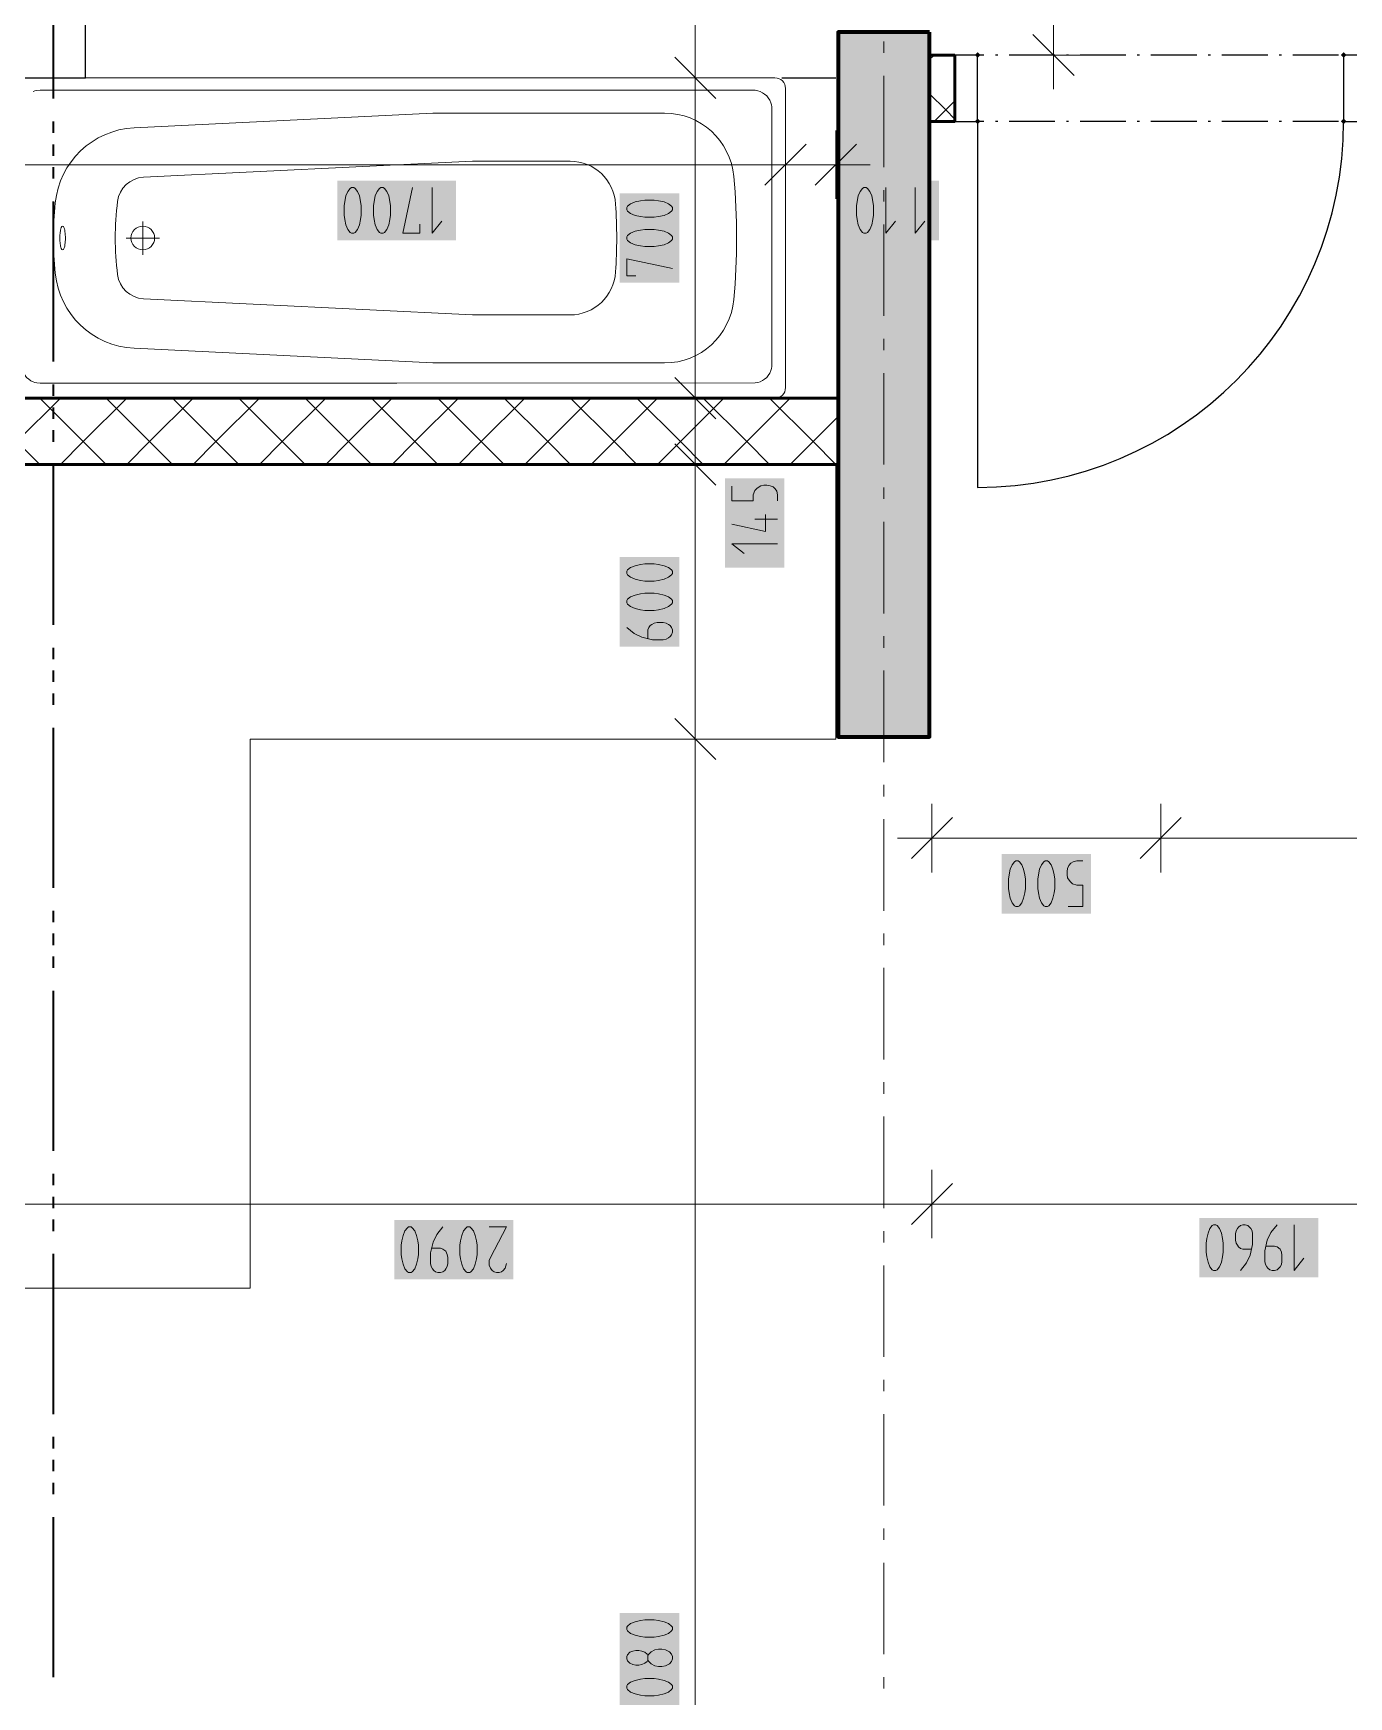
# Model space of a CAD drawing. Header units: millimetres. Extents: x 0 to 594, y 0 to 420.
# Drawn here: x 448.8 to 475.14, y 163.61 to 196.91 of the extents above; entities that cross this region are included whole.
import ezdxf

# ---------------------------------------------------------------- set-up
doc = ezdxf.new("R2010")
doc.units = ezdxf.units.MM
doc.header["$LTSCALE"] = 8
for name, color, linetype in [('PDF_Dvere', 7, 'Continuous'), ('PDF_Instalacni prizdivka do 1m', 7, 'Continuous'), ('PDF_Koty delkove', 7, 'Continuous'), ('PDF_Kuchyne', 7, 'Continuous'), ('PDF_Osy hlavni', 7, 'Continuous'), ('PDF_Pozarni useky', 7, 'Continuous'), ('PDF_Pricky zdene', 7, 'Continuous'), ('PDF_Sanita', 7, 'Continuous'), ('PDF_Steny obvodove nosne', 7, 'Continuous')]:
    doc.layers.add(name, color=color, linetype=linetype)

msp = doc.modelspace()

# ---------------------------------------------------------------- hatches: boundary and pattern name
at = {"layer": 'PDF_Steny obvodove nosne', "true_color": 0xc0c0c0, "transparency": 33554559}
h = msp.add_hatch(color=9, dxfattribs=at)
h.paths.add_polyline_path([(464.915, 222.437), (464.915, 204.257), (466.747, 204.257), (466.747, 216.576), (466.746, 216.576), (466.746, 218.407), (466.747, 218.407), (466.747, 222.437)], flags=0)
h.paths.add_polyline_path([(464.915, 196.93), (464.915, 182.826), (466.747, 182.826), (466.747, 196.93)], flags=0)

# ---------------------------------------------------------------- linework, layer by layer
at = {"layer": 'PDF_Dvere', "lineweight": 25}
for points in [[(467.708, 196.472), (467.25, 196.472), (467.25, 195.144), (467.708, 195.144)], [(475.493, 196.472), (475.035, 196.472), (475.035, 195.144), (475.493, 195.144)]]:
    msp.add_lwpolyline(points, close=True, dxfattribs=at)
for points in [[(467.835, 196.472), (467.708, 196.472)], [(468.11, 196.472), (468.064, 196.472)], [(469.255, 196.472), (468.339, 196.472)], [(469.53, 196.472), (469.484, 196.472)], [(470.674, 196.472), (469.759, 196.472)], [(470.949, 196.472), (470.903, 196.472)], [(472.094, 196.472), (471.178, 196.472)], [(472.369, 196.472), (472.323, 196.472)], [(473.514, 196.472), (472.598, 196.472)], [(473.788, 196.472), (473.743, 196.472)], [(474.933, 196.472), (474.017, 196.472)], [(468.11, 195.144), (468.064, 195.144)], [(469.255, 195.144), (468.339, 195.144)], [(469.53, 195.144), (469.484, 195.144)], [(470.674, 195.144), (469.759, 195.144)], [(470.949, 195.144), (470.903, 195.144)], [(472.094, 195.144), (471.178, 195.144)], [(472.369, 195.144), (472.323, 195.144)], [(473.514, 195.144), (472.598, 195.144)], [(473.788, 195.144), (473.743, 195.144)], [(474.933, 195.144), (474.017, 195.144)]]:
    msp.add_lwpolyline(points, dxfattribs=at)
msp.add_lwpolyline([(467.835, 195.144), (467.708, 195.144), (467.708, 187.817, 0.414213), (475.035, 195.144)], format="xyb", dxfattribs=at)
at = {"layer": 'PDF_Dvere', "lineweight": 25, "transparency": 33554559}
for points in [[(467.765, 196.472), (467.708, 196.415), (467.708, 196.529), (467.651, 196.472)], [(475.092, 196.472), (475.035, 196.415), (475.035, 196.529), (474.978, 196.472)], [(467.765, 195.144), (467.708, 195.087), (467.708, 195.201), (467.651, 195.144)], [(475.092, 195.144), (475.035, 195.087), (475.035, 195.201), (474.978, 195.144)]]:
    msp.add_solid(points, dxfattribs=at)
at = {"layer": 'PDF_Instalacni prizdivka do 1m', "lineweight": 25}
msp.add_lwpolyline([(448.292, 212.729), (448.292, 196.014), (449.849, 196.014), (449.849, 212.729)], close=True, dxfattribs=at)
msp.add_lwpolyline([(463.789, 196.014), (464.87, 196.014)], dxfattribs=at)
at = {"layer": 'PDF_Koty delkove', "lineweight": 18}
for points in [[(462.055, 145.412), (462.055, 167.145), (462.055, 182.78), (462.055, 188.275), (462.055, 189.603), (462.055, 196.014), (462.055, 212.729), (462.055, 218.728), (462.055, 220.102), (462.055, 222.575), (462.055, 229.444), (462.055, 236.313)], [(469.226, 196.472), (469.226, 200.594), (469.226, 216.53)], [(469.639, 196.06), (468.814, 196.884)], [(469.913, 196.472), (469.226, 196.472), (468.54, 196.472)], [(469.226, 196.472), (469.226, 195.785)], [(462.468, 195.602), (461.643, 196.426)], [(462.742, 196.014), (462.055, 196.014), (461.368, 196.014)], [(463.862, 194.964), (463.862, 194.277), (463.862, 193.59)], [(464.87, 194.964), (464.87, 194.277), (464.87, 193.59)], [(464.274, 194.689), (463.45, 193.864)], [(465.282, 194.689), (464.457, 193.864)], [(464.87, 194.277), (463.862, 194.277), (448.292, 194.277)], [(464.87, 194.277), (465.556, 194.277)], [(455.759, 192.903), (455.807, 192.903), (455.832, 192.917), (455.881, 192.979), (455.917, 193.07), (455.942, 193.178), (455.955, 193.268), (455.955, 193.451), (455.942, 193.543), (455.917, 193.65), (455.881, 193.742), (455.832, 193.803), (455.807, 193.819), (455.759, 193.819), (455.734, 193.803), (455.685, 193.742), (455.649, 193.65), (455.625, 193.543), (455.612, 193.451)], [(456.542, 193.085), (456.542, 192.903), (456.199, 192.903), (456.394, 193.819)], [(456.786, 193.819), (456.786, 192.903), (456.981, 193.146)], [(465.869, 193.819), (465.869, 192.903), (466.064, 193.146)], [(466.456, 193.819), (466.456, 192.903), (466.651, 193.146)], [(461.23, 193.567), (461.047, 193.567), (460.956, 193.555), (460.849, 193.531), (460.758, 193.494), (460.696, 193.445), (460.682, 193.42), (460.682, 193.372), (460.696, 193.347), (460.758, 193.299)], [(460.758, 193.299), (460.849, 193.262), (460.956, 193.237), (461.047, 193.224), (461.23, 193.224), (461.322, 193.237), (461.429, 193.262), (461.521, 193.299), (461.582, 193.347), (461.597, 193.372), (461.597, 193.42), (461.582, 193.445), (461.521, 193.494), (461.429, 193.531), (461.322, 193.555), (461.23, 193.567)], [(455.612, 193.451), (455.612, 193.268), (455.625, 193.178), (455.649, 193.07), (455.685, 192.979), (455.734, 192.917), (455.759, 192.903)], [(460.864, 192.05), (460.682, 192.05), (460.682, 192.393), (461.597, 192.198)], [(462.468, 189.191), (461.643, 190.015)], [(462.742, 189.603), (462.055, 189.603), (461.368, 189.603)], [(462.468, 187.863), (461.643, 188.687)], [(462.742, 188.275), (462.055, 188.275), (461.368, 188.275)], [(462.788, 187.839), (462.788, 187.545), (463.215, 187.545), (463.215, 187.668), (463.246, 187.753), (463.292, 187.802), (463.368, 187.851), (463.428, 187.863), (463.49, 187.863), (463.551, 187.851), (463.611, 187.826), (463.657, 187.79), (463.688, 187.741), (463.704, 187.668), (463.704, 187.545)], [(463.459, 187.276), (463.459, 186.933), (462.788, 187.081)], [(463.704, 187.178), (463.246, 187.178)], [(463.704, 186.689), (462.788, 186.689), (463.032, 186.494)], [(460.849, 185.662), (460.758, 185.625), (460.696, 185.577), (460.682, 185.552), (460.682, 185.504), (460.696, 185.479), (460.758, 185.43), (460.849, 185.394), (460.956, 185.369), (461.047, 185.356), (461.23, 185.356), (461.322, 185.369), (461.429, 185.394), (461.521, 185.43), (461.582, 185.479), (461.597, 185.504), (461.597, 185.552), (461.582, 185.577), (461.521, 185.625), (461.429, 185.662), (461.322, 185.686), (461.23, 185.699)], [(461.23, 185.699), (461.047, 185.699), (460.956, 185.686), (460.849, 185.662)], [(461.108, 184.794), (461.108, 184.965), (461.124, 185.014), (461.154, 185.051), (461.185, 185.075), (461.23, 185.099), (461.292, 185.112), (461.413, 185.112), (461.475, 185.099), (461.521, 185.075), (461.551, 185.051), (461.582, 185.014), (461.597, 184.965), (461.597, 184.917), (461.582, 184.867), (461.551, 184.831), (461.521, 184.806), (461.475, 184.782), (461.413, 184.769), (461.2, 184.769), (460.987, 184.818), (460.834, 184.892), (460.682, 185.014)], [(462.468, 182.368), (461.643, 183.192)], [(462.742, 182.78), (462.055, 182.78), (461.368, 182.78)], [(466.793, 181.486), (466.793, 180.799), (466.793, 180.112)], [(471.372, 181.486), (471.372, 180.799), (471.372, 180.112)], [(467.205, 181.211), (466.381, 180.387)], [(471.784, 181.211), (470.959, 180.387)], [(466.793, 180.799), (466.106, 180.799)], [(524.585, 180.799), (508.58, 180.799), (491.796, 180.799), (487.217, 180.799), (484.744, 180.799), (471.372, 180.799), (466.793, 180.799)], [(469.179, 180.264), (469.131, 180.325), (469.106, 180.341), (469.058, 180.341), (469.033, 180.325), (468.984, 180.264), (468.947, 180.173), (468.923, 180.065), (468.911, 179.974)], [(468.911, 179.974), (468.911, 179.791), (468.923, 179.7), (468.947, 179.593), (468.984, 179.501), (469.033, 179.44), (469.058, 179.425), (469.106, 179.425), (469.131, 179.44), (469.179, 179.501), (469.216, 179.593), (469.241, 179.7), (469.253, 179.791), (469.253, 179.974), (469.241, 180.065), (469.216, 180.173), (469.179, 180.264)], [(469.522, 179.425), (469.816, 179.425), (469.816, 179.852), (469.693, 179.852), (469.608, 179.883), (469.559, 179.929), (469.51, 180.005), (469.498, 180.065), (469.498, 180.127), (469.51, 180.188), (469.535, 180.249), (469.571, 180.294), (469.62, 180.325), (469.693, 180.341), (469.816, 180.341)], [(466.793, 174.16), (466.793, 173.473), (466.793, 172.786)], [(467.205, 173.885), (466.381, 173.061)], [(484.744, 173.473), (473.956, 173.473), (466.793, 173.473), (447.651, 173.473), (445.178, 173.473), (426.632, 173.473), (409.093, 173.473)], [(456.207, 172.267), (456.243, 172.175), (456.292, 172.114), (456.317, 172.099), (456.365, 172.099), (456.39, 172.114), (456.438, 172.175), (456.475, 172.267), (456.5, 172.374), (456.513, 172.464), (456.513, 172.648), (456.5, 172.739), (456.475, 172.846), (456.438, 172.938), (456.39, 172.999), (456.365, 173.015), (456.317, 173.015), (456.292, 172.999), (456.243, 172.938), (456.207, 172.846), (456.182, 172.739), (456.17, 172.648)], [(457.001, 173.015), (456.879, 172.862), (456.805, 172.709), (456.757, 172.496), (456.757, 172.281), (456.769, 172.221), (456.794, 172.175), (456.818, 172.145), (456.855, 172.114), (456.904, 172.099), (456.952, 172.099), (457.001, 172.114), (457.038, 172.145), (457.062, 172.175), (457.087, 172.221), (457.1, 172.281), (457.1, 172.404), (457.087, 172.464), (457.062, 172.526), (457.001, 172.572), (456.952, 172.587), (456.781, 172.587)], [(457.931, 173.015), (458.274, 173.015), (457.955, 172.404), (457.931, 172.343), (457.931, 172.251), (457.955, 172.191), (457.992, 172.145), (458.029, 172.114), (458.078, 172.099), (458.126, 172.099), (458.175, 172.114), (458.212, 172.145)], [(472.87, 172.874), (472.883, 172.936), (472.907, 172.981), (472.931, 173.012), (472.968, 173.043), (473.017, 173.058), (473.065, 173.058), (473.115, 173.043), (473.151, 173.012), (473.176, 172.981), (473.201, 172.936), (473.213, 172.874), (473.213, 172.661), (473.164, 172.447), (473.09, 172.294), (472.968, 172.142)], [(473.188, 172.569), (473.017, 172.569), (472.968, 172.585), (472.931, 172.615), (472.907, 172.646), (472.883, 172.691), (472.87, 172.752), (472.87, 172.874)], [(473.702, 173.058), (473.579, 172.905), (473.506, 172.752), (473.457, 172.539), (473.457, 172.325), (473.47, 172.264), (473.494, 172.218), (473.518, 172.188), (473.555, 172.157), (473.604, 172.142), (473.653, 172.142), (473.702, 172.157), (473.738, 172.188), (473.763, 172.218), (473.788, 172.264), (473.8, 172.325), (473.8, 172.447), (473.788, 172.508), (473.763, 172.569), (473.702, 172.615), (473.653, 172.631), (473.482, 172.631)], [(474.044, 173.058), (474.044, 172.142), (474.24, 172.386)], [(456.17, 172.648), (456.17, 172.464), (456.182, 172.374), (456.207, 172.267)], [(458.212, 172.145), (458.249, 172.191), (458.274, 172.281)], [(461.108, 164.341), (461.093, 164.317), (461.047, 164.28), (460.987, 164.256), (460.925, 164.243), (460.864, 164.243), (460.803, 164.256), (460.742, 164.28), (460.696, 164.329), (460.682, 164.366), (460.682, 164.414), (460.696, 164.451), (460.742, 164.5), (460.803, 164.524), (460.864, 164.537), (460.925, 164.537), (460.987, 164.524), (461.047, 164.5), (461.093, 164.463)], [(461.093, 164.463), (461.108, 164.439)], [(461.23, 163.974), (461.047, 163.974), (460.956, 163.961), (460.849, 163.937), (460.758, 163.9), (460.696, 163.852), (460.682, 163.827), (460.682, 163.779), (460.696, 163.754), (460.758, 163.705), (460.849, 163.668), (460.956, 163.644), (461.047, 163.631), (461.23, 163.631), (461.322, 163.644), (461.429, 163.668), (461.521, 163.705), (461.582, 163.754), (461.597, 163.779), (461.597, 163.827), (461.582, 163.852), (461.521, 163.9), (461.429, 163.937), (461.322, 163.961), (461.23, 163.974)]]:
    msp.add_lwpolyline(points, dxfattribs=at)
for points in [[(455.025, 193.451), (455.025, 193.268), (455.037, 193.178), (455.062, 193.07), (455.098, 192.979), (455.147, 192.917), (455.172, 192.903), (455.22, 192.903), (455.245, 192.917), (455.294, 192.979), (455.33, 193.07), (455.355, 193.178), (455.368, 193.268), (455.368, 193.451), (455.355, 193.543), (455.33, 193.65), (455.294, 193.742), (455.245, 193.803), (455.22, 193.819), (455.172, 193.819), (455.147, 193.803), (455.098, 193.742), (455.062, 193.65), (455.037, 193.543)], [(465.281, 193.451), (465.281, 193.268), (465.294, 193.178), (465.318, 193.07), (465.355, 192.979), (465.403, 192.917), (465.428, 192.903), (465.477, 192.903), (465.502, 192.917), (465.55, 192.979), (465.587, 193.07), (465.612, 193.178), (465.624, 193.268), (465.624, 193.451), (465.612, 193.543), (465.587, 193.65), (465.55, 193.742), (465.502, 193.803), (465.477, 193.819), (465.428, 193.819), (465.403, 193.803), (465.355, 193.742), (465.318, 193.65), (465.294, 193.543)], [(461.23, 192.98), (461.047, 192.98), (460.956, 192.968), (460.849, 192.943), (460.758, 192.907), (460.696, 192.858), (460.682, 192.833), (460.682, 192.785), (460.696, 192.76), (460.758, 192.712), (460.849, 192.675), (460.956, 192.65), (461.047, 192.637), (461.23, 192.637), (461.322, 192.65), (461.429, 192.675), (461.521, 192.712), (461.582, 192.76), (461.597, 192.785), (461.597, 192.833), (461.582, 192.858), (461.521, 192.907), (461.429, 192.943), (461.322, 192.968)], [(461.23, 186.286), (461.047, 186.286), (460.956, 186.274), (460.849, 186.249), (460.758, 186.213), (460.696, 186.164), (460.682, 186.139), (460.682, 186.091), (460.696, 186.066), (460.758, 186.017), (460.849, 185.981), (460.956, 185.956), (461.047, 185.943), (461.23, 185.943), (461.322, 185.956), (461.429, 185.981), (461.521, 186.017), (461.582, 186.066), (461.597, 186.091), (461.597, 186.139), (461.582, 186.164), (461.521, 186.213), (461.429, 186.249), (461.322, 186.274)], [(468.324, 179.974), (468.324, 179.791), (468.336, 179.7), (468.36, 179.593), (468.397, 179.501), (468.445, 179.44), (468.47, 179.425), (468.519, 179.425), (468.544, 179.44), (468.592, 179.501), (468.629, 179.593), (468.654, 179.7), (468.666, 179.791), (468.666, 179.974), (468.654, 180.065), (468.629, 180.173), (468.592, 180.264), (468.544, 180.325), (468.519, 180.341), (468.47, 180.341), (468.445, 180.325), (468.397, 180.264), (468.36, 180.173), (468.336, 180.065)], [(457.344, 172.648), (457.344, 172.464), (457.356, 172.374), (457.381, 172.267), (457.417, 172.175), (457.466, 172.114), (457.491, 172.099), (457.539, 172.099), (457.564, 172.114), (457.613, 172.175), (457.649, 172.267), (457.674, 172.374), (457.687, 172.464), (457.687, 172.648), (457.674, 172.739), (457.649, 172.846), (457.613, 172.938), (457.564, 172.999), (457.539, 173.015), (457.491, 173.015), (457.466, 172.999), (457.417, 172.938), (457.381, 172.846), (457.356, 172.739)], [(472.283, 172.691), (472.283, 172.508), (472.296, 172.417), (472.32, 172.31), (472.357, 172.218), (472.405, 172.157), (472.43, 172.142), (472.478, 172.142), (472.503, 172.157), (472.552, 172.218), (472.588, 172.31), (472.613, 172.417), (472.626, 172.508), (472.626, 172.691), (472.613, 172.783), (472.588, 172.89), (472.552, 172.981), (472.503, 173.043), (472.478, 173.058), (472.43, 173.058), (472.405, 173.043), (472.357, 172.981), (472.32, 172.89), (472.296, 172.783)], [(461.23, 165.148), (461.047, 165.148), (460.956, 165.136), (460.849, 165.111), (460.758, 165.075), (460.696, 165.026), (460.682, 165.001), (460.682, 164.953), (460.696, 164.928), (460.758, 164.879), (460.849, 164.843), (460.956, 164.818), (461.047, 164.805), (461.23, 164.805), (461.322, 164.818), (461.429, 164.843), (461.521, 164.879), (461.582, 164.928), (461.597, 164.953), (461.597, 165.001), (461.582, 165.026), (461.521, 165.075), (461.429, 165.111), (461.322, 165.136)], [(461.383, 164.561), (461.322, 164.561), (461.246, 164.548), (461.17, 164.512), (461.124, 164.463), (461.108, 164.439), (461.108, 164.341), (461.124, 164.317), (461.17, 164.267), (461.246, 164.231), (461.322, 164.218), (461.383, 164.218), (461.459, 164.231), (461.536, 164.267), (461.582, 164.317), (461.597, 164.366), (461.597, 164.414), (461.582, 164.463), (461.536, 164.512), (461.459, 164.548)]]:
    msp.add_lwpolyline(points, close=True, dxfattribs=at)
at = {"layer": 'PDF_Koty delkove', "color": 7, "lineweight": 18, "true_color": 0xffffff, "transparency": 33554559}
for points in [[(457.266, 193.956), (454.888, 193.956), (457.266, 192.765), (454.888, 192.765)], [(466.936, 193.956), (465.144, 193.956), (466.936, 192.765), (465.144, 192.765)], [(461.735, 191.913), (461.735, 193.704), (460.544, 191.913), (460.544, 193.704)], [(463.841, 186.209), (463.841, 188), (462.651, 186.209), (462.651, 188)], [(461.735, 184.632), (461.735, 186.423), (460.544, 184.632), (460.544, 186.423)], [(469.978, 180.478), (468.187, 180.478), (469.978, 179.288), (468.187, 179.288)], [(458.411, 173.152), (456.033, 173.152), (458.411, 171.962), (456.033, 171.962)], [(474.525, 173.196), (472.146, 173.196), (474.525, 172.005), (472.146, 172.005)], [(461.735, 162.907), (461.735, 165.285), (460.544, 162.907), (460.544, 165.285)]]:
    msp.add_solid(points, dxfattribs=at)
at = {"layer": 'PDF_Kuchyne', "lineweight": 13}
msp.add_lwpolyline([(447.651, 182.78), (447.651, 171.789), (453.146, 171.789), (453.146, 182.78), (464.87, 182.78), (464.87, 188.275), (447.651, 188.275), (447.651, 182.78)], dxfattribs=at)
at = {"layer": 'PDF_Osy hlavni', "lineweight": 18}
for points in [[(465.831, 196.516), (465.831, 196.745)], [(465.831, 194.226), (465.831, 196.058)], [(465.831, 193.539), (465.831, 193.768)], [(465.831, 191.249), (465.831, 193.081)], [(465.831, 190.563), (465.831, 190.792)], [(465.831, 188.273), (465.831, 190.105)], [(465.831, 187.586), (465.831, 187.815)], [(465.831, 185.296), (465.831, 187.128)], [(465.831, 184.609), (465.831, 184.838)], [(465.831, 182.32), (465.831, 184.151)], [(465.831, 181.633), (465.831, 181.862)], [(465.831, 179.343), (465.831, 181.175)], [(465.831, 178.656), (465.831, 178.885)], [(465.831, 176.366), (465.831, 178.198)], [(465.831, 175.68), (465.831, 175.909)], [(465.831, 173.39), (465.831, 175.222)], [(465.831, 172.703), (465.831, 172.932)], [(465.831, 170.413), (465.831, 172.245)], [(465.831, 169.726), (465.831, 169.955)], [(465.831, 167.437), (465.831, 169.268)], [(465.831, 166.75), (465.831, 166.979)], [(465.831, 164.46), (465.831, 166.292)], [(465.831, 163.773), (465.831, 164.002)]]:
    msp.add_lwpolyline(points, dxfattribs=at)
at = {"layer": 'PDF_Pozarni useky', "lineweight": 35}
for points in [[(449.208, 195.6), (449.208, 198.805)], [(449.208, 194.913), (449.208, 195.142)], [(449.208, 194.455), (449.208, 194.684)], [(449.208, 193.997), (449.208, 194.226)], [(449.208, 190.334), (449.208, 193.539)], [(449.208, 189.647), (449.208, 189.876)], [(449.208, 189.189), (449.208, 189.418)], [(449.208, 188.731), (449.208, 188.96)], [(449.208, 185.067), (449.208, 188.273)], [(449.208, 184.38), (449.208, 184.609)], [(449.208, 183.922), (449.208, 184.151)], [(449.208, 183.465), (449.208, 183.693)], [(449.208, 179.801), (449.208, 183.007)], [(449.208, 179.114), (449.208, 179.343)], [(449.208, 178.656), (449.208, 178.885)], [(449.208, 178.198), (449.208, 178.427)], [(449.208, 174.535), (449.208, 177.74)], [(449.208, 173.848), (449.208, 174.077)], [(449.208, 173.39), (449.208, 173.619)], [(449.208, 172.932), (449.208, 173.161)], [(449.208, 169.268), (449.208, 172.474)], [(449.208, 168.582), (449.208, 168.81)], [(449.208, 168.124), (449.208, 168.353)], [(449.208, 167.666), (449.208, 167.895)], [(449.208, 164.002), (449.208, 167.208)]]:
    msp.add_lwpolyline(points, dxfattribs=at)
at = {"layer": 'PDF_Pricky zdene', "lineweight": 9}
for points in [[(466.839, 196.472), (466.747, 196.381)], [(467.25, 195.191), (467.068, 195.373), (466.747, 195.694)], [(467.25, 195.556), (467.068, 195.373), (466.839, 195.144)], [(448.933, 188.275), (448.475, 188.733), (447.605, 189.603)], [(449.345, 189.603), (448.475, 188.733), (448.017, 188.275)], [(450.261, 188.275), (449.803, 188.733), (448.933, 189.603)], [(450.673, 189.603), (449.803, 188.733), (449.345, 188.275)], [(451.589, 188.275), (451.131, 188.733), (450.261, 189.603)], [(452.001, 189.603), (451.131, 188.733), (450.673, 188.275)], [(452.917, 188.275), (452.459, 188.733), (451.589, 189.603)], [(453.329, 189.603), (452.459, 188.733), (452.001, 188.275)], [(454.245, 188.275), (453.787, 188.733), (452.917, 189.603)], [(454.657, 189.603), (453.787, 188.733), (453.329, 188.275)], [(455.573, 188.275), (455.115, 188.733), (454.245, 189.603)], [(455.986, 189.603), (455.115, 188.733), (454.657, 188.275)], [(456.901, 188.275), (456.443, 188.733), (455.573, 189.603)], [(457.314, 189.603), (456.443, 188.733), (455.986, 188.275)], [(458.229, 188.275), (457.771, 188.733), (456.901, 189.603)], [(458.642, 189.603), (457.771, 188.733), (457.314, 188.275)], [(459.557, 188.275), (459.1, 188.733), (458.229, 189.603)], [(459.97, 189.603), (459.1, 188.733), (458.642, 188.275)], [(460.885, 188.275), (460.428, 188.733), (459.557, 189.603)], [(461.298, 189.603), (460.428, 188.733), (459.97, 188.275)], [(462.213, 188.275), (461.756, 188.733), (460.885, 189.603)], [(462.626, 189.603), (461.756, 188.733), (461.298, 188.275)], [(463.542, 188.275), (463.084, 188.733), (462.213, 189.603)], [(463.954, 189.603), (463.084, 188.733), (462.626, 188.275)], [(464.87, 188.275), (464.412, 188.733), (463.542, 189.603)], [(464.915, 189.557), (464.87, 189.603)], [(464.915, 189.237), (464.412, 188.733), (463.954, 188.275)]]:
    msp.add_lwpolyline(points, dxfattribs=at)
at = {"layer": 'PDF_Pricky zdene', "lineweight": 50}
msp.add_lwpolyline([(467.25, 196.472), (467.25, 195.144), (466.793, 195.144), (466.747, 195.144), (466.747, 196.472), (466.793, 196.472), (467.25, 196.472)], dxfattribs=at)
msp.add_lwpolyline([(464.915, 189.603), (464.87, 189.603), (447.514, 189.603), (447.514, 188.275), (447.651, 188.275), (464.87, 188.275), (464.915, 188.275)], close=True, dxfattribs=at)
at = {"layer": 'PDF_Sanita', "lineweight": 13}
for points in [[(463.652, 189.603), (463.651, 189.603), (448.503, 189.603, -0.414221), (448.292, 189.814), (448.292, 195.804, -0.414232), (448.503, 196.014), (463.651, 196.014, -0.414223), (463.862, 195.804), (463.862, 189.814, -0.414212), (463.652, 189.603)], [(450.489, 193.542, -0.364856), (451.008, 194.024), (457.595, 194.349), (459.548, 194.347, -0.395986), (460.461, 193.488, -0.031037), (460.461, 192.129, -0.395992), (459.548, 191.27), (457.595, 191.269), (451.008, 191.594, -0.364847), (450.489, 192.076)]]:
    msp.add_lwpolyline(points, format="xyb", dxfattribs=at)
for points in [[(456.077, 189.905), (463.254, 189.907), (463.306, 189.915), (463.353, 189.93), (463.404, 189.954), (463.444, 189.981), (463.485, 190.018), (463.516, 190.055), (463.547, 190.104), (463.569, 190.158), (463.58, 190.199), (463.586, 190.24), (463.587, 192.836), (463.586, 195.432), (463.58, 195.473), (463.569, 195.514), (463.547, 195.568), (463.516, 195.617), (463.485, 195.654), (463.444, 195.691), (463.404, 195.718), (463.353, 195.742), (463.306, 195.757), (463.254, 195.765), (456.077, 195.767), (448.938, 195.767), (448.87, 195.761), (448.834, 195.753), (448.801, 195.742)], [(450.994, 192.475), (450.994, 193.142)], [(448.567, 192.836), (448.568, 190.241), (448.576, 190.19), (448.592, 190.14), (448.612, 190.095), (448.638, 190.055), (448.669, 190.018), (448.71, 189.981), (448.754, 189.952), (448.801, 189.93), (448.834, 189.919), (448.87, 189.911), (448.938, 189.905), (456.077, 189.905)], [(449.345, 192.671), (449.349, 192.649), (449.355, 192.625), (449.363, 192.6), (449.375, 192.579), (449.39, 192.57), (449.404, 192.579), (449.416, 192.6), (449.425, 192.625), (449.431, 192.649), (449.434, 192.671), (449.437, 192.689), (449.439, 192.704), (449.44, 192.716), (449.441, 192.727), (449.442, 192.737), (449.443, 192.745), (449.444, 192.769), (449.445, 192.795), (449.444, 192.83), (449.443, 192.873), (449.442, 192.881), (449.441, 192.89), (449.44, 192.901), (449.439, 192.913), (449.437, 192.929), (449.434, 192.947), (449.431, 192.968), (449.425, 192.992), (449.416, 193.018), (449.404, 193.038), (449.39, 193.047), (449.375, 193.038), (449.363, 193.018), (449.355, 192.992), (449.349, 192.968), (449.345, 192.947), (449.342, 192.929), (449.34, 192.913), (449.339, 192.901), (449.338, 192.89), (449.337, 192.881), (449.337, 192.873), (449.336, 192.865), (449.335, 192.843), (449.335, 192.819), (449.335, 192.783)], [(451.327, 192.809), (450.661, 192.809)], [(449.335, 192.783), (449.337, 192.737), (449.338, 192.727), (449.339, 192.716), (449.34, 192.704), (449.342, 192.689), (449.345, 192.671)]]:
    msp.add_lwpolyline(points, dxfattribs=at)
msp.add_lwpolyline([(450.819, 190.603), (456.802, 190.308), (461.44, 190.308, 0.387971), (462.826, 191.575, 0.045243), (462.826, 194.043, 0.38797), (461.44, 195.309), (456.802, 195.309), (450.819, 195.014, 0.372026), (449.242, 193.51, 0.048465), (449.242, 192.107, 0.372026)], format="xyb", close=True, dxfattribs=at)
msp.add_circle((450.994, 192.809), 0.238, dxfattribs=at)
at = {"layer": 'PDF_Sanita', "lineweight": 9}
msp.add_arc((456.462, 192.809), 6.018, 173.0027, 186.9973, dxfattribs=at)
at = {"layer": 'PDF_Steny obvodove nosne', "lineweight": 70}
msp.add_lwpolyline([(466.747, 196.93), (464.915, 196.93), (464.915, 189.603), (464.915, 188.275), (464.915, 182.826), (466.747, 182.826), (466.747, 195.144), (466.747, 196.472), (466.747, 196.93)], dxfattribs=at)

doc.saveas('drawing.dxf')
